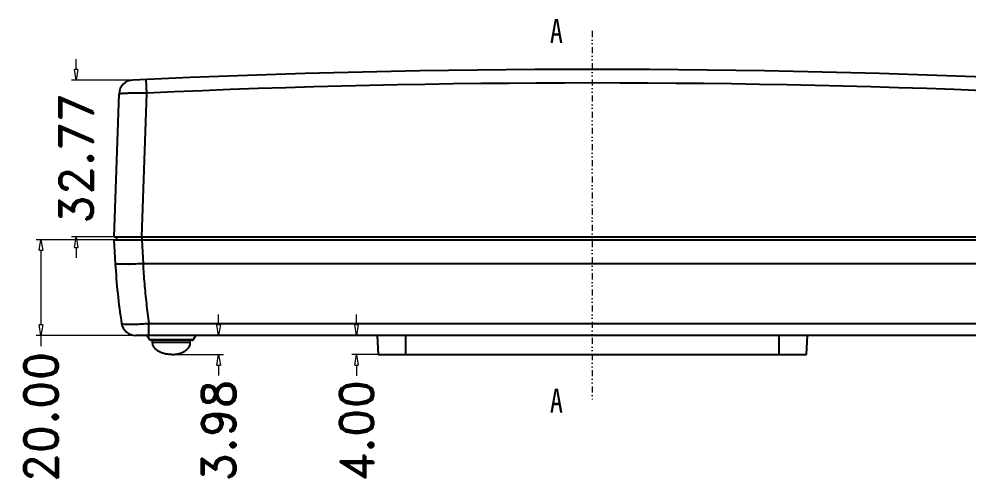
# Model space of a CAD drawing. Extents: x 3002 to 3805, y -1490 to -963.
# Drawn here: x 3002.2 to 3200.7, y -1287.9 to -1192 of the extents above; entities that cross this region are included whole.
import ezdxf
from ezdxf.enums import TextEntityAlignment as Align

# ---------------------------------------------------------------- set-up
doc = ezdxf.new("R2010")
doc.units = 0
doc.header["$LTSCALE"] = 30.734
doc.header["$PDMODE"] = 3
doc.header["$PDSIZE"] = 0.3125
doc.linetypes.add('DIVIDE', pattern=[31.75, 12.7, -6.35, 0, -6.35, 0, -6.35])
doc.layers.get('0').update_dxf_attribs({"linetype": 'CONTINUOUS'})
doc.layers.get('Defpoints').update_dxf_attribs({"linetype": 'CONTINUOUS'})
doc.layers.add('6', color=7, linetype='CONTINUOUS')
doc.layers.add('dim', color=3, linetype='CONTINUOUS', lineweight=9)
doc.layers.add('hatch', color=56, linetype='CONTINUOUS', lineweight=9)
doc.styles.add('LongTou', font='romand.shx', dxfattribs={"bigfont": 'whgdtxt.shx'})
doc.styles.get("Standard").update_dxf_attribs({"font": 'txt', "width": 0.8})
doc.dimstyles.new('YanXiu', dxfattribs={"dimtxt": 7, "dimasz": 2.2, "dimexe": 1, "dimexo": 0, "dimgap": 0.66, "dimtad": 0, "dimzin": 1, "dimdsep": 46, "dimtxsty": 'LongTou', "dimblk": 'CLOSEDBLANK', "dimcen": 0, "dimclrd": 3, "dimclre": 3, "dimclrt": 7, "dimazin": 0, "dimtfac": 1, "dimtofl": 0, "dimtmove": 0, "dimatfit": 3, "dimldrblk": 'CLOSEDBLANK', "dimfxl": 1, "dimlwd": 5, "dimlwe": 5, "dimarcsym": 0})

# ---------------------------------------------------------------- blocks, each defined once
blk = doc.blocks.new('_ClosedBlank')
at = {"color": 0, "linetype": 'ByBlock', "lineweight": -2}
for p, q in [((-1, 0.167), (0, 0)), ((-1, 0.167), (-1, -0.167)), ((0, 0), (-1, -0.167))]:
    blk.add_line(p, q, dxfattribs=at)
blk = doc.blocks.new('*D34')
at = {"layer": 'Defpoints', "color": 0}
for p in [(3014.21, -1204.79), (3026.03, -1204.79), (3022.13, -1237.56)]:
    blk.add_point(p, dxfattribs=at)
at = {"layer": 'dim', "color": 3, "lineweight": 5}
for p, q in [((3014.21, -1202.59), (3014.21, -1200.39)), ((3026.03, -1204.79), (3013.21, -1204.79)), ((3022.13, -1237.56), (3013.21, -1237.56)), ((3014.21, -1239.76), (3014.21, -1241.96))]:
    blk.add_line(p, q, dxfattribs=at)
at = {"layer": 'dim', "color": 3, "lineweight": 5, "xscale": 2.2, "yscale": 2.2, "zscale": 2.2}
for p, rotation in [((3014.21, -1204.79), 270), ((3014.21, -1237.56), 90)]:
    blk.add_blockref('_ClosedBlank', p, dxfattribs=dict(at, rotation=rotation))
at = {"layer": 'dim', "color": 7, "insert": (3014.21, -1221.17), "char_height": 7, "attachment_point": 5, "rotation": 90, "style": 'LongTou'}
blk.add_mtext('32.77', dxfattribs=at)
blk = doc.blocks.new('*D33')
at = {"layer": 'Defpoints', "color": 0}
for p in [(3034.13, -1258.16), (3043.99, -1258.16), (3034.13, -1262.14)]:
    blk.add_point(p, dxfattribs=at)
at = {"layer": 'dim', "color": 3, "lineweight": 5}
for p, q in [((3043.99, -1255.96), (3043.99, -1253.76)), ((3034.13, -1258.16), (3044.99, -1258.16)), ((3034.13, -1262.14), (3044.99, -1262.14)), ((3043.99, -1264.34), (3043.99, -1266.54))]:
    blk.add_line(p, q, dxfattribs=at)
at = {"layer": 'dim', "color": 3, "lineweight": 5, "xscale": 2.2, "yscale": 2.2, "zscale": 2.2}
for p, rotation in [((3043.99, -1258.16), 270), ((3043.99, -1262.14), 90)]:
    blk.add_blockref('_ClosedBlank', p, dxfattribs=dict(at, rotation=rotation))
at = {"layer": 'dim', "color": 7, "insert": (3043.99, -1278.04), "char_height": 7, "attachment_point": 5, "rotation": 90, "style": 'LongTou'}
blk.add_mtext('3.98', dxfattribs=at)
blk = doc.blocks.new('*D32')
at = {"layer": 'Defpoints', "color": 0}
for p in [(3072.84, -1258.16), (3087.57, -1258.16), (3087.57, -1262.16)]:
    blk.add_point(p, dxfattribs=at)
at = {"layer": 'dim', "color": 3, "lineweight": 5}
for p, q in [((3072.84, -1255.96), (3072.84, -1253.76)), ((3087.57, -1258.16), (3071.84, -1258.16)), ((3087.57, -1262.16), (3071.84, -1262.16)), ((3072.84, -1264.36), (3072.84, -1266.56))]:
    blk.add_line(p, q, dxfattribs=at)
at = {"layer": 'dim', "color": 3, "lineweight": 5, "xscale": 2.2, "yscale": 2.2, "zscale": 2.2}
for p, rotation in [((3072.84, -1258.16), 270), ((3072.84, -1262.16), 90)]:
    blk.add_blockref('_ClosedBlank', p, dxfattribs=dict(at, rotation=rotation))
at = {"layer": 'dim', "color": 7, "insert": (3072.84, -1278.05), "char_height": 7, "attachment_point": 5, "rotation": 90, "style": 'LongTou'}
blk.add_mtext('4.00', dxfattribs=at)
blk = doc.blocks.new('*D4')
at = {"layer": 'Defpoints', "color": 0}
for p in [(3006.84, -1238.16), (3022.66, -1238.16), (3026.67, -1258.16)]:
    blk.add_point(p, dxfattribs=at)
at = {"layer": 'dim', "color": 3, "lineweight": 5}
for p, q in [((3022.66, -1238.16), (3005.84, -1238.16)), ((3006.84, -1240.36), (3006.84, -1255.96)), ((3026.67, -1258.16), (3005.84, -1258.16)), ((3006.84, -1258.16), (3006.84, -1260.36))]:
    blk.add_line(p, q, dxfattribs=at)
at = {"layer": 'dim', "color": 3, "lineweight": 5, "xscale": 2.2, "yscale": 2.2, "zscale": 2.2}
for p, rotation in [((3006.84, -1238.16), 90), ((3006.84, -1258.16), 270)]:
    blk.add_blockref('_ClosedBlank', p, dxfattribs=dict(at, rotation=rotation))
at = {"layer": 'dim', "color": 7, "insert": (3006.84, -1275.19), "char_height": 7, "attachment_point": 5, "rotation": 90, "style": 'LongTou'}
blk.add_mtext('20.00', dxfattribs=at)

msp = doc.modelspace()

# ---------------------------------------------------------------- linework, layer by layer
at = {"color": 7, "linetype": 'Continuous'}
for p, q in [((3022.133, -1237.559), (3023.176, -1207.682)), ((3026.459, -1207.527), (3026.161, -1207.532)), ((3027.926, -1237.559), (3028.975, -1207.502)), ((3022.133, -1237.559), (3222.133, -1237.559)), ((3022.634, -1237.559), (3022.655, -1238.159)), ((3027.931, -1237.559), (3027.931, -1238.159)), ((3030.191, -1259.642), (3030.183, -1259.159)), ((3038.074, -1259.642), (3030.192, -1259.642)), ((3038.074, -1259.642), (3038.082, -1259.159))]:
    msp.add_line(p, q, dxfattribs=at)
for centre, radius, start, end in [((3122.133, -3272.559), 2070, 87.339141, 92.660859), ((3026.174, -1207.787), 3, 92.66086, 178), ((3122.133, -3272.401), 2067, 87.416866, 92.583134), ((3026.746, -1251.544), 44.015, 91.14095, 91.80382), ((3027.514, -1288.493), 80.972, 90.95708, 91.16366), ((3029.663, -1399.79), 192.289, 90.20505, 90.95478), ((3093.56, -1204.588), 64.65, 182.45619, 182.58307)]:
    msp.add_arc(centre, radius, start, end, dxfattribs=at)
for points, start_tangent, end_tangent in [([(3028.969, -1207.359), (3028.935, -1206.614), (3028.898, -1205.822), (3028.868, -1205.198), (3028.848, -1204.799), (3028.84, -1204.662)], (-0.0429801, 0.9990759), (-0.9992066, -0.0398271)), ([(3025.36, -1207.551), (3024.443, -1207.579), (3023.752, -1207.612), (3023.322, -1207.647), (3023.176, -1207.682)], (-0.9994857, -0.0320666), (-0.0387358, -0.9992495)), ([(3034.133, -1262.142), (3033.354, -1262.093), (3032.661, -1261.961), (3032.04, -1261.761), (3031.488, -1261.495), (3031.005, -1261.164), (3030.793, -1260.97), (3030.604, -1260.755), (3030.44, -1260.515), (3030.308, -1260.245), (3030.219, -1259.935), (3030.196, -1259.759), (3030.191, -1259.642)], (-1, 0), (0.0001763, 1)), ([(3034.133, -1262.142), (3034.912, -1262.093), (3035.605, -1261.961), (3036.225, -1261.761), (3036.778, -1261.495), (3037.26, -1261.164), (3037.472, -1260.97), (3037.662, -1260.755), (3037.826, -1260.515), (3037.958, -1260.245), (3038.047, -1259.935), (3038.07, -1259.759), (3038.074, -1259.642)], (1, 0), (-0.0001763, 1))]:
    msp.add_spline(points, degree=3, dxfattribs=dict(at, start_tangent=start_tangent, end_tangent=end_tangent))
at = {"layer": '6', "color": 7, "linetype": 'Continuous'}
for p, q in [((3022.395, -1243.158), (3022.133, -1238.159)), ((3022.133, -1238.159), (3222.133, -1238.159)), ((3027.925, -1238.159), (3028.187, -1243.158)), ((3216.079, -1243.158), (3028.187, -1243.158)), ((3023.704, -1255.628), (3023.704, -1255.628)), ((3029.433, -1258.159), (3029.433, -1255.627)), ((3029.433, -1255.627), (3214.832, -1255.627)), ((3217.599, -1258.159), (3026.667, -1258.159)), ((3029.575, -1259.059), (3029.055, -1258.159)), ((3038.69, -1259.059), (3039.21, -1258.159)), ((3077.133, -1258.159), (3077.342, -1262.159)), ((3083.133, -1262.159), (3083.133, -1258.159)), ((3161.133, -1258.159), (3161.133, -1262.159)), ((3166.923, -1262.159), (3167.133, -1258.159)), ((3029.648, -1259.132), (3029.575, -1259.059)), ((3038.69, -1259.059), (3029.575, -1259.059)), ((3029.748, -1259.159), (3029.648, -1259.132)), ((3038.517, -1259.159), (3029.748, -1259.159)), ((3038.517, -1259.159), (3038.617, -1259.132)), ((3038.617, -1259.132), (3038.69, -1259.059)), ((3077.342, -1262.159), (3166.923, -1262.159))]:
    msp.add_line(p, q, dxfattribs=at)
for centre, radius, start, end in [((3142.173, -1236.881), 119.943, 182.99994, 188.99179), ((3024.384, -1193.55), 49.727, 270.93331, 271.10819), ((3026.668, -1255.159), 3, 188.99175, 269.98635), ((3026.667, -1255.159), 3, 189.008, 270.01423), ((3029.748, -1258.959), 0.2, 210, 270), ((3038.517, -1258.959), 0.2, 270, 330)]:
    msp.add_arc(centre, radius, start, end, dxfattribs=at)
for points, start_tangent, end_tangent in [([(3025.194, -1243.271), (3024.159, -1243.284), (3023.217, -1243.271), (3022.61, -1243.228), (3022.395, -1243.159)], (-0.9998664, -0.0163447), (-0.0523395, 0.9986293)), ([(3028.187, -1243.159), (3026.694, -1243.226), (3025.346, -1243.268)], (-0.9986402, -0.0521313), (-0.9998119, -0.0193957)), ([(3028.187, -1243.158), (3028.464, -1247.327), (3028.88, -1251.487), (3029.433, -1255.627)], (0.0498146, -0.9987585), (0.1489058, -0.9888514)), ([(3023.704, -1255.628), (3023.913, -1255.726), (3024.493, -1255.787), (3025.403, -1255.808)], (0.1417546, -0.9899018), (0.9999998, -0.0006202)), ([(3025.403, -1255.808), (3026.582, -1255.787), (3027.955, -1255.726), (3029.433, -1255.628)], (0.9999998, 0.0006168), (0.9969792, 0.0776692))]:
    msp.add_spline(points, degree=3, dxfattribs=dict(at, start_tangent=start_tangent, end_tangent=end_tangent))
at = {"layer": 'hatch', "color": 2, "linetype": 'DIVIDE', "ltscale": 0.003254}
msp.add_line((3122.133, -1194.529), (3122.133, -1271.751), dxfattribs=at)
at = {"layer": 'hatch', "color": 2}
for points in [[(3122.133, -1194.529, 0, 0, 0), (3119.633, -1194.529, 0.75, 0, 0), (3117.133, -1194.529, 0, 0, 0)], [(3122.133, -1271.751, 0, 0, 0), (3119.633, -1271.751, 0.75, 0, 0), (3117.133, -1271.751, 0, 0, 0)]]:
    msp.add_lwpolyline(points, format="xyseb", dxfattribs=at)

# ---------------------------------------------------------------- texts
at = {"layer": 'hatch', "color": 6, "width": 0.8}
for p in [(3114.633, -1194.529), (3114.633, -1271.751)]:
    msp.add_text('A', height=5, dxfattribs=at).set_placement(p, align=Align.MIDDLE)

# ---------------------------------------------------------------- dimensions: what is measured, and where the dimension line sits
at = {"layer": 'dim'}
for base, p1, p2, picture, middle in [((3014.207, -1204.79), (3022.133, -1237.559), (3026.035, -1204.79), '*D34', (3014.207, -1221.174)), ((3006.838, -1238.159), (3026.668, -1258.159), (3022.655, -1238.159), '*D4', (3006.838, -1275.185)), ((3043.986, -1258.159), (3034.133, -1262.142), (3034.133, -1258.159), '*D33', (3043.986, -1278.035)), ((3072.835, -1258.159), (3087.575, -1262.159), (3087.575, -1258.159), '*D32', (3072.835, -1278.052))]:
    dim = msp.add_linear_dim(base=base, p1=p1, p2=p2, angle=90, dimstyle='YanXiu', dxfattribs=at)
    dim.commit()
    dim.dimension.update_dxf_attribs({"geometry": picture, "text_midpoint": middle, "dimtype": 160})

doc.saveas('drawing.dxf')
